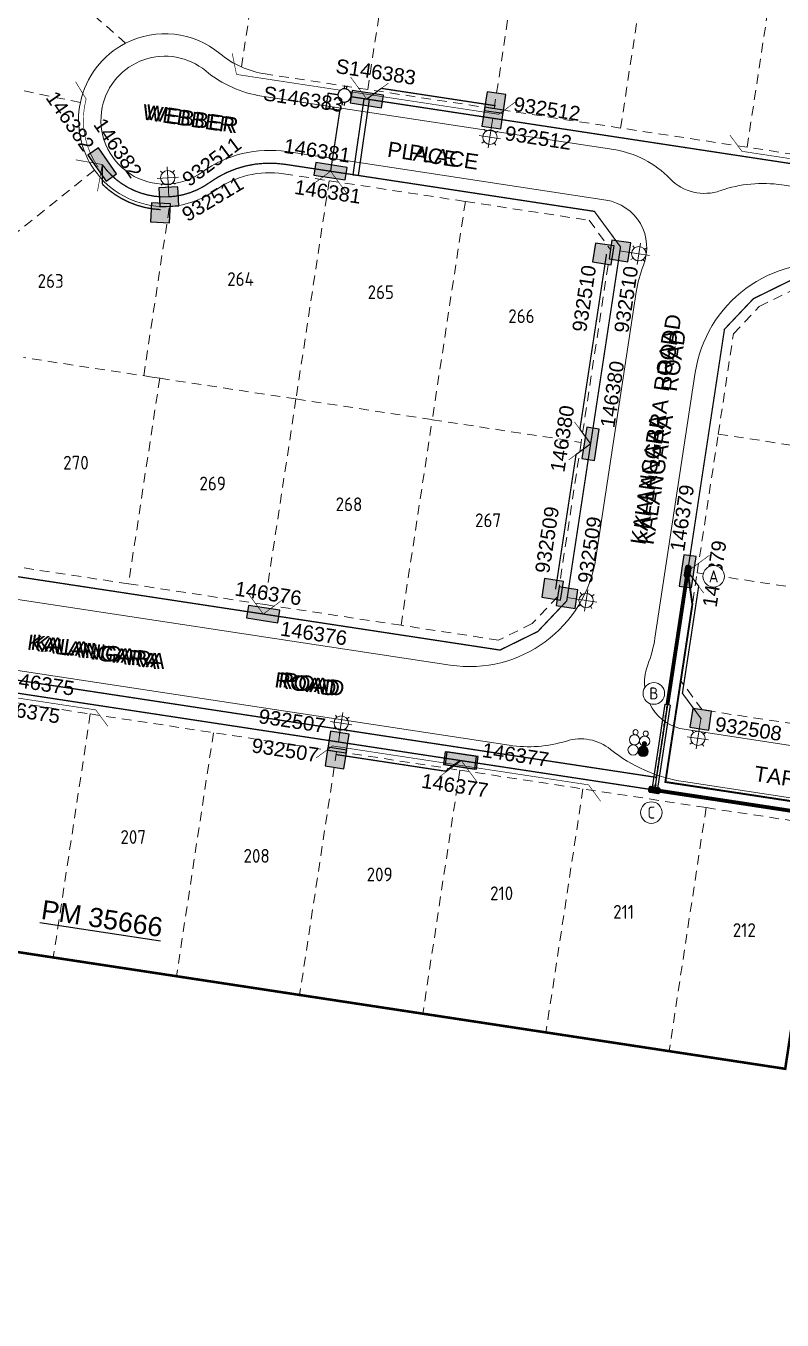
# Model space of a CAD drawing. Header units: metres. Extents: x 277548 to 280124, y 6243677 to 6246862.
# Drawn here: x 278594.1 to 278712.4, y 6244974.2 to 6245176.4 of the extents above; entities that cross this region are included whole.
import ezdxf
from ezdxf.enums import TextEntityAlignment as Align

# ---------------------------------------------------------------- set-up
doc = ezdxf.new("R2010")
doc.units = ezdxf.units.M
for name, pattern in [('Cable New OH', [6, 4, -2]), ('Dash', [5, 3, -2]), ('DIVIDE', [1.25, 0.5, -0.25, 0, -0.25, 0, -0.25]), ('DOT', [0.25, 0, -0.25]), ('IECLAUG', [3, 2, -1]), ('IECLCENT', [15.5, 9.5, -2, 2, -2]), ('PHANTOM2', [1.25, 0.625, -0.125, 0.125, -0.125, 0.125, -0.125])]:
    doc.linetypes.add(name, pattern=pattern)
doc.layers.get('0').update_dxf_attribs({"color": 6})
for name, color, linetype in [('_User Measure HV', 10, 'Continuous'), ('_User Measure HV RL', 16, 'Continuous'), ('Duct_SP_EXT', 7, 'Continuous'), ('Equip_LV_EXT', 7, 'Continuous'), ('Equip_SP_HV_NEW', 2, 'Continuous'), ('Equip_SP_SL_NEW', 2, 'Continuous'), ('Mains_HV_NEW_U72', 2, 'Continuous'), ('Notes', 7, 'Continuous'), ('Notes_HV_MISC', 7, 'Continuous'), ('Notes_LV_MISC', 7, 'Continuous'), ('Notes_SP_MISC', 7, 'Continuous'), ('Notes_SP_NEW', 2, 'Continuous'), ('SupportsUG_SP_LV_NEW', 2, 'Continuous'), ('SupportsUG_SP_LV_SL_NEW', 2, 'Continuous')]:
    doc.layers.add(name, color=color, linetype=linetype)
for name, color, linetype, lineweight, true_color in [('_User ZKERB-3-1', 7, 'Continuous', 0, 0x949494), ('_User ZROAD NAMES', 7, 'Continuous', 0, 0xa50000), ('_User ZSTG2-1-1', 7, 'Continuous', 0, 0x0000f0)]:
    doc.layers.add(name, color=color, linetype=linetype, lineweight=lineweight, true_color=true_color)
doc.layers.add('_User ZSTG1-1-5', color=7, linetype='Continuous', lineweight=0)
doc.styles.add('COLUMN_LABEL', font='arial.ttf')
doc.styles.add('iecARIAL', font='arial.ttf', dxfattribs={"height": 2})
doc.styles.add('iecISOCP', font='isocp.shx')
doc.styles.add('ieISOCP', font='isocp.shx')
doc.styles.add('POLE_LABEL', font='arial.ttf')
doc.styles.get("Standard").update_dxf_attribs({"font": 'arial.ttf'})
doc.linetypes.add('Cable New UG', pattern='A,7,-0.25,["x",Standard,S=2,R=0,X=0.2,Y=-0.8],-2.1', length=9.35)

# ---------------------------------------------------------------- blocks, each defined once
blk = doc.blocks.new('*U94')
for tag, p, flags in [('ORIENTATION', (0, 0), 9), ('Z', (0, 0), 1), ('USAGE', (0, -0.2), 9), ('NOTES', (0, -0.4), 9)]:
    blk.add_attdef(tag, p, '', height=0.2, dxfattribs=dict(flags=flags))
blk.add_wipeout([(-2.1, 2.26), (-1.99, 2.41), (-1.9, 2.58), (-1.83, 2.75), (-1.79, 2.93), (-1.76, 3.12), (-1.76, 3.31), (-1.79, 3.49), (-1.84, 3.68), (-1.91, 3.85), (-2, 4.01), (-2.11, 4.17), (-2.24, 4.3), (-2.38, 4.42), (-2.54, 4.52), (-2.71, 4.6), (-2.89, 4.66), (-3.07, 4.69), (-3.26, 4.7), (-3.45, 4.69), (-3.63, 4.66), (-3.81, 4.6), (-3.98, 4.52), (-4.14, 4.42), (-4.28, 4.3), (-4.41, 4.16), (-4.52, 4.01), (-4.61, 3.84), (-4.68, 3.67), (-4.72, 3.49), (-4.75, 3.3), (-4.75, 3.11), (-4.72, 2.93), (-4.67, 2.75), (-4.61, 2.57), (-4.51, 2.41), (-4.4, 2.26), (-4.28, 2.12), (-4.13, 2), (-3.97, 1.9), (-3.8, 1.82), (-3.62, 1.76), (-3.44, 1.73), (-3.25, 1.72), (-3.06, 1.73), (-2.88, 1.76), (-2.7, 1.82), (-2.53, 1.9), (-2.37, 2), (-2.23, 2.12)])
for p, q in [((-3.48, 4.69), (-3.47, 5.43)), ((-2.98, 4.68), (-2.97, 5.43)), ((-3.53, 1.74), (-3.54, 0.99)), ((-3.03, 1.73), (-3.04, 0.99))]:
    blk.add_line(p, q)
blk.add_lwpolyline([(-4.75, 3.23, 1), (-1.76, 3.19, 1)], format="xyb", close=True)
blk = doc.blocks.new('PILLAR_EXT')
blk.add_hatch(color=256).paths.add_polyline_path([(-2.475, 0.99), (-2.475, -0.99), (2.475, -0.99), (2.475, 0.99)])
blk.add_lwpolyline([(-2.475, -0.99), (2.475, -0.99), (2.475, 0.99), (-2.475, 0.99)], close=True)
at = {"style": 'iecARIAL', "flags": 8}
blk.add_attdef('ASSET_NUM', text='', height=2, dxfattribs=at).set_placement((1.5, 3.5), align=Align.MIDDLE_RIGHT)
for tag, p, flags in [('OWNED_BY', (0, -0.2), 9), ('STATE', (0, -0.4), 9), ('SUPPORT_TYPE', (0, -0.6), 9), ('STREETNAME', (0, -1.8), 9), ('SUBURB', (0, -2), 1), ('USAGE', (0, -0.8), 9), ('LEGEND', (0, -1), 9), ('LOCATION', (0, -1.2), 9), ('NOTES', (0, -1.4), 9), ('PARENT', (0, -1.6), 9)]:
    blk.add_attdef(tag, p, '', height=0.2, dxfattribs=dict(flags=flags))
blk = doc.blocks.new('*U64')
at = {"lineweight": 15}
for p, q in [((0, 0), (-0.47, -2.46)), ((-1.91, -2.23), (-1.59, -2.69)), ((-0.33, -1.72), (-1.16, -6.14)), ((1.47, -4.35), (-2.96, -3.51)), ((-2.45, -5.09), (-1.98, -4.77)), ((0.42, -5.63), (0.1, -5.17)), ((0.96, -2.77), (0.49, -3.09))]:
    blk.add_line(p, q, dxfattribs=at)
blk.add_circle((-0.74, -3.93), 1.5, dxfattribs=at)
for tag, p, height, flags in [('OPERATING_VOLTAGE', (0.98, -1.65), 0.2, 9), ('ORIENTATION', (0.98, -1.85), 0.2, 9), ('OWNED_BY', (0.98, -2.05), 0.2, 9), ('STATE', (0.98, -2.25), 0.2, 9), ('CONSTRUCTED_VOLTAGE', (0.98, -0.65), 0.2, 9), ('CONTROL_TYPE', (0.98, -0.85), 0.2, 9), ('LANTERN_PURPOSE', (0.98, -1.05), 0.2, 9), ('LANTERN_TYPE', (0.98, -1.25), 0.2, 9), ('NO_PHASES', (0.98, -1.45), 0.2, 9), ('USAGE', (0.98, -2.45), 0.2, 9), ('CEXIST', (0.98, -2.65), 0.2, 9), ('CNEW', (0.98, -2.85), 0.2, 9), ('LNUMBER', (2.18, -3.25), 2.5, 8), ('CNUMBER', (0.98, -3.05), 0.2, 9), ('CREMOVE', (0.98, -3.25), 0.2, 9), ('CREPLACE', (0.98, -3.45), 0.2, 9), ('LKINGHEIGHT', (0.98, -3.65), 0.2, 9), ('LBRACKET', (0.98, -3.85), 0.2, 9), ('LBRACKETVOCAB', (0.98, -4.05), 0.2, 9), ('LCATEGORY', (0.98, -4.25), 0.2, 9), ('LCHARGE1', (0.98, -4.45), 0.2, 9), ('LCHARGE1PERCENT', (0.98, -4.65), 0.2, 9), ('LCHARGE2', (0.98, -4.85), 0.2, 9), ('LCHARGE2PERCENT', (0.98, -5.05), 0.2, 9), ('LCHARGE3', (0.98, -5.25), 0.2, 9), ('LCHARGE3PERCENT', (0.98, -5.45), 0.2, 9), ('LEXIST', (0.98, -5.65), 0.2, 9), ('LLAMP', (0.98, -5.85), 0.2, 9), ('LLAMPVOCAB', (0.98, -6.05), 0.2, 9), ('LMAST', (0.98, -6.25), 0.2, 9), ('LMASTVOCAB', (0.98, -6.45), 0.2, 9), ('LNEW', (0.98, -6.65), 0.2, 9), ('LANTNUMBER', (0.98, -6.85), 0.2, 9), ('LOUTREACH', (0.98, -7.25), 0.2, 9), ('LOUTREACHVOCAB', (0.98, -7.45), 0.2, 9), ('LRATECODE', (0.98, -7.65), 0.2, 9), ('LREMOVE', (0.98, -7.85), 0.2, 9), ('LREPLACE', (0.98, -8.05), 0.2, 9), ('LTYPE', (0.98, -8.25), 0.2, 9), ('STREETNAME', (0.98, -9.25), 0.2, 9), ('SUBURB', (0.98, -9.45), 0.2, 1), ('LTYPEVOCAB', (0.98, -8.45), 0.2, 9), ('LEGEND', (0.98, -8.65), 0.2, 9), ('LOCATION', (0.98, -8.85), 0.2, 9), ('NOTES', (0.98, -9.05), 0.2, 9)]:
    blk.add_attdef(tag, p, '', height=height, dxfattribs=dict(flags=flags))
blk = doc.blocks.new('COLUMN_EXT')
blk.add_hatch(color=256).paths.add_polyline_path([(-1.49, 1.48), (-1.49, -1.49), (1.48, -1.49), (1.48, 1.48)])
blk.add_lwpolyline([(-1.49, -1.49), (1.48, -1.49), (1.48, 1.48), (-1.49, 1.48)], close=True)
at = {"style": 'COLUMN_LABEL', "oblique": 15, "flags": 8}
blk.add_attdef('ASSET_NUM', text='', height=2, dxfattribs=at).set_placement((2, 2), align=Align.MIDDLE_LEFT)
at = {"flags": 9}
for tag, style, p in [('STRUCTURE_PLANT_NUMBER', 'POLE_LABEL', (1.81, 0.03)), ('STREET_CODE', 'COLUMN_LABEL', (1.81, -0.2))]:
    blk.add_attdef(tag, text='', height=0.2, dxfattribs=dict(at, style=style)).set_placement(p, align=Align.MIDDLE_LEFT)
for tag, p in [('COLUMN_TYPE', (1.81, -0.4)), ('OWNED_BY', (1.81, -0.6)), ('STATE', (1.81, -0.8)), ('USAGE', (1.81, -1)), ('STREETNAME', (1.81, -1.6)), ('SUBURB', (1.81, -1.8)), ('LEGEND', (1.81, -1.2)), ('LOCATION', (1.81, -1.4)), ('NOTES', (1.81, -2))]:
    blk.add_attdef(tag, text='', height=0.2, dxfattribs=at).set_placement(p, align=Align.MIDDLE_LEFT)
at = {"flags": 1}
blk.add_attdef('Z', (1.81, -2.35), '', height=0.2, dxfattribs=at)
blk = doc.blocks.new('HV_STJ_NEW')
at = {"linetype": 'DIVIDE'}
h = blk.add_hatch(color=256, dxfattribs=at)
h.dxf.hatch_style = 1
h.paths.add_polyline_path([(0.91, -0.13), (0.91, 0.13, 0.414214), (0.59, 0.45), (-0.59, 0.45, 0.414214), (-0.91, 0.13), (-0.91, -0.13, 0.414214), (-0.59, -0.45), (0.59, -0.45, 0.414214)])
blk.add_lwpolyline([(-0.91, 0.13), (-0.91, -0.13, 0.414214), (-0.59, -0.45), (0.59, -0.45, 0.414214), (0.91, -0.13), (0.91, 0.13, 0.414214), (0.59, 0.45), (-0.59, 0.45, 0.414214)], format="xyb", close=True)
for tag, flags, p in [('ORIENTATION', 9, (1.5, 0)), ('OWNED_BY', 9, (1.5, -0.8)), ('OPERATED_BY', 9, (1.5, -1)), ('TYPE', 9, (1.5, -1.4)), ('OPERATING_VOLTAGE', 9, (1.5, -1.6)), ('CONSTRUCTED_VOLTAGE', 9, (1.5, -1.8)), ('USAGE', 9, (1.5, -0.2)), ('LEGEND', 9, (1.5, -0.4)), ('NOTES', 9, (1.5, -0.6)), ('MAINTAINED_BY', 9, (1.5, -1.2)), ('NUMBER_OF_PHASES', 9, (1.5, -2)), ('Z', 1, (1.5, -2.2))]:
    blk.add_attdef(tag, text='', height=0.2, dxfattribs=dict(flags=flags)).set_placement(p, align=Align.MIDDLE_LEFT)
blk = doc.blocks.new('DUCT_INDICATOR')
at = {"color": 7, "lineweight": 9, "flags": 1}
blk.add_attdef('Z', (0, 0), '', height=0.2, dxfattribs=at)
at = {"color": 8, "linetype": 'Continuous', "lineweight": 15, "ltscale": 0.1}
blk.add_wipeout([(2.25, 0), (2.25, 0.05), (2.23, 0.29), (2.22, 0.39), (2.18, 0.54), (2.14, 0.7), (2.1, 0.82), (2.04, 0.95), (1.94, 1.14), (1.86, 1.27), (1.75, 1.41), (1.6, 1.58), (1.56, 1.62), (1.5, 1.68), (1.42, 1.74), (1.34, 1.81), (1.26, 1.86), (1.17, 1.92), (1.1, 1.97), (1.03, 2), (1, 2.02), (0.97, 2.03), (0.95, 2.04), (0.91, 2.06), (0.88, 2.07), (0.86, 2.08), (0.83, 2.09), (0.79, 2.11), (0.76, 2.12), (0.72, 2.13), (0.67, 2.15), (0.62, 2.16), (0.61, 2.17), (0.55, 2.18), (0.52, 2.19), (0.5, 2.19), (0.48, 2.2), (0.43, 2.21), (0.38, 2.22), (0.33, 2.23), (0.27, 2.23), (0.23, 2.24), (0.18, 2.24), (0.08, 2.25), (0.05, 2.25), (0, 2.25), (-0.05, 2.25), (-0.08, 2.25), (-0.18, 2.24), (-0.23, 2.24), (-0.27, 2.23), (-0.33, 2.23), (-0.38, 2.22), (-0.43, 2.21), (-0.48, 2.2), (-0.5, 2.19), (-0.52, 2.19), (-0.55, 2.18), (-0.61, 2.17), (-0.62, 2.16), (-0.67, 2.15), (-0.72, 2.13), (-0.76, 2.12), (-0.79, 2.11), (-0.83, 2.09), (-0.86, 2.08), (-0.88, 2.07), (-0.91, 2.06), (-0.95, 2.04), (-0.97, 2.03), (-1, 2.02), (-1.03, 2), (-1.1, 1.97), (-1.17, 1.92), (-1.26, 1.86), (-1.34, 1.81), (-1.42, 1.74), (-1.5, 1.68), (-1.56, 1.62), (-1.6, 1.58), (-1.75, 1.41), (-1.86, 1.27), (-1.94, 1.14), (-2.04, 0.95), (-2.1, 0.82), (-2.14, 0.7), (-2.18, 0.54), (-2.22, 0.39), (-2.23, 0.29), (-2.25, 0.05), (-2.25, 0), (-2.25, -0.05), (-2.23, -0.29), (-2.22, -0.39), (-2.18, -0.54), (-2.14, -0.7), (-2.1, -0.82), (-2.04, -0.95), (-1.94, -1.14), (-1.86, -1.27), (-1.75, -1.41), (-1.6, -1.58), (-1.56, -1.62), (-1.5, -1.68), (-1.42, -1.74), (-1.34, -1.81), (-1.26, -1.86), (-1.17, -1.92), (-1.1, -1.97), (-1.03, -2), (-1, -2.02), (-0.97, -2.03), (-0.95, -2.04), (-0.91, -2.06), (-0.88, -2.07), (-0.86, -2.08), (-0.83, -2.09), (-0.79, -2.11), (-0.76, -2.12), (-0.72, -2.13), (-0.67, -2.15), (-0.62, -2.16), (-0.61, -2.17), (-0.55, -2.18), (-0.52, -2.19), (-0.5, -2.19), (-0.48, -2.2), (-0.43, -2.21), (-0.38, -2.22), (-0.33, -2.23), (-0.27, -2.23), (-0.23, -2.24), (-0.18, -2.24), (-0.08, -2.25), (-0.05, -2.25), (0, -2.25), (0.05, -2.25), (0.08, -2.25), (0.18, -2.24), (0.23, -2.24), (0.27, -2.23), (0.33, -2.23), (0.38, -2.22), (0.43, -2.21), (0.48, -2.2), (0.5, -2.19), (0.52, -2.19), (0.55, -2.18), (0.61, -2.17), (0.62, -2.16), (0.67, -2.15), (0.72, -2.13), (0.76, -2.12), (0.79, -2.11), (0.83, -2.09), (0.86, -2.08), (0.88, -2.07), (0.91, -2.06), (0.95, -2.04), (0.97, -2.03), (1, -2.02), (1.03, -2), (1.1, -1.97), (1.17, -1.92), (1.26, -1.86), (1.34, -1.81), (1.42, -1.74), (1.5, -1.68), (1.56, -1.62), (1.6, -1.58), (1.75, -1.41), (1.86, -1.27), (1.94, -1.14), (2.04, -0.95), (2.1, -0.82), (2.14, -0.7), (2.18, -0.54), (2.22, -0.39), (2.23, -0.29), (2.25, -0.05)], dxfattribs=at)
at = {"color": 7, "lineweight": 9}
blk.add_circle((0, 0), 2.25, dxfattribs=at)
blk.add_attdef('CODE', text='', height=1.8, dxfattribs=at).set_placement((0, 0), align=Align.MIDDLE_CENTER)

msp = doc.modelspace()

# ---------------------------------------------------------------- hatches: boundary and pattern name
at = {"layer": 'Notes_SP_MISC', "lineweight": 9}
h = msp.add_hatch(color=3, dxfattribs=at)
h.dxf.hatch_style = 1
h.paths.add_polyline_path([(278689.8524, 6245063.15726, 1), (278691.43684, 6245062.93462, 1)])
h = msp.add_hatch(color=3, dxfattribs=at)
h.dxf.hatch_style = 1
edge = h.paths.add_edge_path()
edge.add_arc((278690.83031, 6245064.2459), 0.4, 114.0947419, 474.0947419)

# ---------------------------------------------------------------- linework, layer by layer
at = {"layer": '_User ZKERB-3-1', "linetype": 'Continuous'}
for p, q in [((278631.01057, 6245165.46378), (278686.03636, 6245157.09825)), ((278684.83394, 6245149.18913), (278634.92309, 6245156.77704)), ((278712.34351, 6245151.58155), (278811.67113, 6245136.48084)), ((278683.25197, 6245093.29191), (278689.56466, 6245134.8148)), ((278698.78638, 6245122.28643), (278692.47368, 6245080.76355)), ((278567.39225, 6245090.67618), (278660.47312, 6245076.52516)), ((278669.69484, 6245063.99679), (278565.73892, 6245079.80114)), ((278696.39072, 6245066.61743), (278728.61723, 6245061.68836)), ((278727.40369, 6245053.70612), (278696.96752, 6245058.33331))]:
    msp.add_line(p, q, dxfattribs=at)
for centre, radius, start, end in [((278615.85038, 6245161.69963), 10, 50.352833, 168.251772), ((278633.71601, 6245183.2593), 18, 230.352834, 261.355557), ((278615.85038, 6245161.69963), 10, 168.251771, 305.770863), ((278632.21765, 6245138.98152), 18, 81.355557, 125.770865), ((278683.70668, 6245141.77433), 15.5, 44.033441, 81.355557), ((278700.24216, 6245157.76112), 7.5, 224.03344, 289.31359), ((278709.33747, 6245131.80875), 20, 81.355555, 109.313589), ((278683.70668, 6245141.77433), 7.5, 338.753291, 81.355556), ((278709.33747, 6245131.80875), 20, 158.753291, 171.355556), ((278718.55918, 6245119.28039), 20, 81.355557, 171.355557), ((278663.47917, 6245096.29796), 20, 261.355557, 351.355557), ((278672.70088, 6245083.76959), 20, 338.87045, 351.355556), ((278698.352, 6245073.85645), 7.5, 158.87045, 254.84069), ((278672.70088, 6245083.76959), 20, 261.355555, 287.229821), ((278680.84653, 6245057.50367), 7.5, 51.222796, 107.229823), ((278700.57478, 6245082.06067), 24, 231.222796, 261.355557)]:
    msp.add_arc(centre, radius, start, end, dxfattribs=at)
at = {"layer": '_User ZSTG2-1-1', "color": 252, "linetype": 'Dash', "ltscale": 0.5, "true_color": 0x878787}
for p, q in [((278627.81756, 6245170.01323), (278633.45121, 6245207.06958)), ((278647.57185, 6245166.4862), (278653.43364, 6245205.04316)), ((278667.34465, 6245163.48015), (278673.20644, 6245202.03712)), ((278687.11745, 6245160.47411), (278692.97924, 6245199.03107)), ((278706.89025, 6245157.46806), (278712.75204, 6245196.02502)), ((278609.71624, 6245173.72553), (278600.80718, 6245181.56634)), ((278602.63318, 6245164.44839), (278570.26369, 6245171.18021)), ((278647.57185, 6245166.4862), (278631.53663, 6245168.92402)), ((278667.34465, 6245163.48015), (278647.57185, 6245166.4862)), ((278687.11745, 6245160.47411), (278667.34465, 6245163.48015)), ((278706.89025, 6245157.46806), (278687.11745, 6245160.47411)), ((278726.66306, 6245154.46202), (278706.89025, 6245157.46806)), ((278604.82586, 6245153.90797), (278572.43581, 6245127.8403)), ((278634.39703, 6245153.3168), (278641.53682, 6245152.23134)), ((278641.53682, 6245152.23134), (278636.35139, 6245118.12326)), ((278641.53682, 6245152.23134), (278662.84201, 6245148.99233)), ((278662.84201, 6245148.99233), (278657.65658, 6245114.88424)), ((278662.84201, 6245148.99233), (278682.16993, 6245146.05392)), ((278612.53901, 6245121.74344), (278616.56399, 6245148.2185)), ((278682.16993, 6245146.05392), (278685.52328, 6245141.49815)), ((278685.52328, 6245141.49815), (278680.93906, 6245111.34463)), ((278708.77807, 6245132.56872), (278714.01794, 6245135.14314)), ((278704.76274, 6245128.3307), (278708.77807, 6245132.56872)), ((278702.37686, 6245112.63716), (278704.76274, 6245128.3307)), ((278613.85983, 6245121.54264), (278593.741, 6245124.60129)), ((278615.0462, 6245121.36227), (278610.16137, 6245089.23147)), ((278615.0462, 6245121.36227), (278613.85983, 6245121.54264)), ((278636.35139, 6245118.12326), (278615.0462, 6245121.36227)), ((278636.35139, 6245118.12326), (278631.46657, 6245085.99246)), ((278636.35139, 6245118.12326), (278657.65658, 6245114.88424)), ((278652.77176, 6245082.75344), (278657.65658, 6245114.88424)), ((278657.65658, 6245114.88424), (278680.93906, 6245111.34463)), ((278699.08178, 6245090.9632), (278702.37686, 6245112.63716)), ((278702.37686, 6245112.63716), (278732.33265, 6245108.083)), ((278680.93906, 6245111.34463), (278677.27561, 6245087.24765)), ((278610.16137, 6245089.23147), (278588.85618, 6245092.47048)), ((278696.51507, 6245074.0802), (278699.08178, 6245090.9632)), ((278699.08178, 6245090.9632), (278732.30009, 6245085.91305)), ((278631.46657, 6245085.99246), (278610.16137, 6245089.23147)), ((278677.27561, 6245087.24765), (278673.26027, 6245083.00962)), ((278652.77176, 6245082.75344), (278631.46657, 6245085.99246)), ((278668.02041, 6245080.4352), (278652.77176, 6245082.75344)), ((278673.26027, 6245083.00962), (278668.02041, 6245080.4352)), ((278699.86842, 6245069.52443), (278696.51507, 6245074.0802)), ((278584.93186, 6245071.8258), (278604.19057, 6245068.89791)), ((278604.19057, 6245068.89791), (278598.40393, 6245030.83526)), ((278604.19057, 6245068.89791), (278623.44928, 6245065.97002)), ((278729.13217, 6245065.07548), (278699.86842, 6245069.52443)), ((278623.44928, 6245065.97002), (278617.66264, 6245027.90738)), ((278642.70799, 6245063.04213), (278623.44928, 6245065.97002)), ((278642.70799, 6245063.04213), (278636.92135, 6245024.97949)), ((278642.70799, 6245063.04213), (278661.9667, 6245060.11424)), ((278661.9667, 6245060.11424), (278656.18006, 6245022.0516)), ((278661.9667, 6245060.11424), (278681.22541, 6245057.18635)), ((278681.22541, 6245057.18635), (278675.43877, 6245019.12371)), ((278700.48412, 6245054.25846), (278681.22541, 6245057.18635)), ((278700.48412, 6245054.25846), (278694.69748, 6245016.19582)), ((278700.48412, 6245054.25846), (278718.63693, 6245051.4987)), ((278579.14522, 6245033.76315), (278598.40393, 6245030.83526)), ((278598.40393, 6245030.83526), (278617.66264, 6245027.90738)), ((278617.66264, 6245027.90738), (278636.92135, 6245024.97949)), ((278636.92135, 6245024.97949), (278656.18006, 6245022.0516)), ((278656.18006, 6245022.0516), (278675.43877, 6245019.12371)), ((278675.43877, 6245019.12371), (278694.69748, 6245016.19582)), ((278694.69748, 6245016.19582), (278712.8503, 6245013.43606))]:
    msp.add_line(p, q, dxfattribs=at)
at = {"layer": '_User ZSTG2-1-1', "color": 7, "linetype": 'Continuous'}
for centre, radius, start, end in [((278615.85038, 6245161.69963), 13.5, 50.352834, 117.025105), ((278615.85038, 6245161.69963), 13.5, 117.025104, 168.251771), ((278633.71601, 6245183.2593), 14.5, 230.352834, 245.996691), ((278633.71601, 6245183.2593), 14.5, 245.996692, 261.355557), ((278615.85038, 6245161.69963), 13.5, 168.251772, 215.251048), ((278615.85038, 6245161.69963), 13.5, 215.251048, 267.284104), ((278632.21765, 6245138.98152), 14.5, 81.355555, 125.770863), ((278615.85038, 6245161.69963), 13.5, 267.284105, 305.770865)]:
    msp.add_arc(centre, radius, start, end, dxfattribs=at)
at = {"layer": 'Duct_SP_EXT'}
for p, q in [((278646.99949, 6245165.05322), (278647.41512, 6245164.99279)), ((278647.83075, 6245164.93236), (278647.41512, 6245164.99279)), ((278645.27312, 6245153.17938), (278645.68875, 6245153.11895)), ((278646.10438, 6245153.05852), (278645.68875, 6245153.11895)), ((278691.9914, 6245057.06669), (278692.40665, 6245057.00371)), ((278692.8219, 6245056.94073), (278692.40665, 6245057.00371))]:
    msp.add_line(p, q, dxfattribs=at)
at = {"layer": 'Notes_HV_MISC', "linetype": 'IECLCENT', "ltscale": 0.5, "const_width": 0.2}
msp.add_lwpolyline([(278697.59882, 6245091.18866), (278703.35045, 6245129.02103), (278707.87463, 6245133.79612), (278713.77852, 6245136.69678), (278786.93828, 6245125.57435), (278791.50968, 6245156.12756), (278774.12496, 6245158.72868), (278776.65097, 6245175.54446)], dxfattribs=at)
at = {"layer": 'Notes_HV_MISC', "color": 1, "linetype": 'DOT', "lineweight": 50, "ltscale": 5}
msp.add_lwpolyline([(278697.59742, 6245091.17943), (278692.40182, 6245057.00445)], dxfattribs=at)
at = {"layer": 'Notes_LV_MISC', "linetype": 'IECLCENT', "ltscale": 0.75, "const_width": 0.2, "flags": 128}
msp.add_lwpolyline([(278641.76227, 6245153.7143), (278643.21147, 6245163.24669), (278641.03054, 6245163.57825), (278641.38496, 6245165.90955), (278643.5659, 6245165.57798), (278765.9832, 6245146.96696)], dxfattribs=at)
at = {"layer": 'Notes_LV_MISC', "linetype": 'IECLCENT', "ltscale": 0.5, "const_width": 0.2, "flags": 128}
for points in [[(278647.415, 6245164.99294), (278649.69288, 6245166.66961), (278667.57012, 6245163.95162)], [(278681.05475, 6245112.9767), (278680.74534, 6245113.39706), (278684.91023, 6245140.79233)], [(278682.42202, 6245111.11917), (278681.05475, 6245112.9767)], [(278682.42202, 6245111.11917), (278680.14413, 6245109.4425), (278679.99526, 6245108.46328)], [(278679.99526, 6245108.46328), (278676.94101, 6245088.3734)], [(278697.59961, 6245091.19381), (278699.3182, 6245088.85897), (278699.12127, 6245087.56364)], [(278699.12127, 6245087.56364), (278696.77423, 6245072.12554), (278699.73447, 6245068.10383)], [(278658.57077, 6245060.12478), (278642.69106, 6245062.53896)], [(278661.99209, 6245061.62762), (278659.7142, 6245059.95094), (278658.57077, 6245060.12478)]]:
    msp.add_lwpolyline(points, dxfattribs=at)
msp.add_lwpolyline([(278606.05081, 6245154.77371), (278606.05081, 6245151.70121, 0.184024456), (278615.18701, 6245147.71536)], format="xyb", dxfattribs=at)
at = {"layer": 'Notes_SP_MISC', "linetype": 'IECLAUG', "lineweight": -3, "ltscale": 0.25, "const_width": 0.1}
for points in [[(278626.37864, 6245172.15021), (278627.04728, 6245168.84792), (278648.27061, 6245165.62135)], [(278650.83172, 6245167.50812), (278647.41501, 6245164.99294), (278644.89984, 6245168.40965)], [(278670.60452, 6245164.50207), (278668.04179, 6245162.61555), (278646.63147, 6245165.87054)], [(278704.1848, 6245159.3966), (278706.07106, 6245156.83398), (278727.29439, 6245153.60742)], [(278601.87759, 6245155.50724), (278606.05523, 6245154.76743), (278605.31542, 6245150.58979)], [(278638.34544, 6245151.19929), (278641.76227, 6245153.7143), (278644.27728, 6245150.29748)], [(278679.907, 6245114.536), (278682.42202, 6245111.11917), (278679.00519, 6245108.60416)], [(278700.11384, 6245087.77183), (278697.59882, 6245091.18866), (278701.01565, 6245093.70367)], [(278634.64854, 6245087.02743), (278631.23171, 6245084.51242), (278628.7167, 6245087.92925)], [(278562.44403, 6245073.72724), (278565.00219, 6245075.61431), (278605.04478, 6245069.52666), (278606.93104, 6245066.96404)], [(278639.49861, 6245062.01268), (278642.05677, 6245063.89975), (278682.09936, 6245057.8121), (278683.98562, 6245055.24948)], [(278658.79507, 6245059.07918), (278662.2119, 6245061.5942), (278664.72691, 6245058.17737)]]:
    msp.add_lwpolyline(points, dxfattribs=at)
msp.add_lwpolyline([(278605.43834, 6245154.34084, -0.222954486), (278603.53622, 6245165.00475), (278601.87754, 6245167.71626)], format="xyb", dxfattribs=at)
at = {"layer": 'Notes_SP_MISC', "linetype": 'IECLCENT', "ltscale": 0.5, "const_width": 0.2, "flags": 128}
for points in [[(278647.34639, 6245165.00324), (278788.99103, 6245143.4691)], [(278786.93828, 6245125.57435), (278713.77852, 6245136.69678), (278707.87463, 6245133.79612), (278703.35045, 6245129.02103), (278697.59882, 6245091.18866)], [(278692.40182, 6245057.00445), (278550.94917, 6245078.5094), (278547.18274, 6245079.082), (278541.62621, 6245074.99202), (278541.46768, 6245073.94926)]]:
    msp.add_lwpolyline(points, dxfattribs=at)
at = {"layer": 'Notes_SP_MISC', "linetype": 'Continuous', "ltscale": 0.5, "const_width": 0.6, "flags": 128}
for points in [[(278697.59882, 6245091.18866), (278694.4309, 6245070.35109)], [(278692.40182, 6245057.00445), (278737.0039, 6245050.22362)]]:
    msp.add_lwpolyline(points, dxfattribs=at)
at = {"layer": 'Notes_SP_MISC', "color": 3, "lineweight": 9}
for centre, radius in [((278689.44966, 6245066.04022), 0.4), ((278691.03409, 6245065.81757), 0.4), ((278689.06019, 6245063.26858), 0.8), ((278689.28267, 6245064.8519), 0.8), ((278690.64462, 6245063.04594), 0.8), ((278690.86711, 6245064.62925), 0.8)]:
    msp.add_circle(centre, radius, dxfattribs=at)

# ---------------------------------------------------------------- block references
at = {"layer": 'Equip_SP_HV_NEW', "linetype": 'DIVIDE'}
for p, rotation in [((278697.59742, 6245091.17943), 81.3555567528933), ((278692.40182, 6245057.00445), 351.3555555613196)]:
    msp.add_blockref('HV_STJ_NEW', p, dxfattribs=dict(at, rotation=rotation))
at = {"layer": 'Equip_SP_SL_NEW'}
for p, xscale, yscale, zscale, rotation in [((278667.12145, 6245162.01202), 0.7500000000000001, 0.7500000000000001, 0.7500000000000001, 2.093707618972439), ((278616.47837, 6245149.70103), 0.7500000000000002, 0.7500000000000002, 0.7500000000000002, 194.0433975046695), ((278686.99141, 6245141.27495), 0.7499999999999999, 0.7499999999999999, 0.7499999999999999, 92.09370566077553), ((278678.75466, 6245087.07423), 0.75, 0.75, 0.75, 92.09370533195013), ((278642.97208, 6245064.50404), 0.7499999999999999, 0.7499999999999999, 0.7499999999999999, 182.0895496358774), ((278699.64522, 6245068.0563), 0.75, 0.75, 0.75, 2.093707620594167)]:
    msp.add_blockref('*U64', p, dxfattribs=dict(at, xscale=xscale, yscale=yscale, zscale=zscale, rotation=rotation))
at = {"layer": 'Notes_LV_MISC'}
ref = msp.add_blockref('PILLAR_EXT', (278606.05523, 6245154.76743), dxfattribs=dict(at, rotation=124.9577173495627))
ref.add_attrib('ASSET_NUM', '146382', dxfattribs={"layer": '0', "height": 2.25, "rotation": 124.9577173, "text_generation_flag": 6}).set_placement((278604.04159, 6245157.26451), align=Align.MIDDLE_RIGHT)
ref = msp.add_blockref('COLUMN_EXT', (278667.4927, 6245164.45396), dxfattribs=dict(at, rotation=261.355558))
ref.add_attrib('ASSET_NUM', '932512', dxfattribs={"layer": '0', "height": 2.25, "rotation": 171.355558, "text_generation_flag": 6}).set_placement((278680.79047, 6245162.67647), align=Align.MIDDLE_RIGHT)
ref = msp.add_blockref('PILLAR_EXT', (278641.76227, 6245153.7143), dxfattribs=dict(at, rotation=171.3555567921678))
ref.add_attrib('ASSET_NUM', '146381', dxfattribs={"layer": '0', "height": 2.25, "rotation": 171.3555568, "text_generation_flag": 6}).set_placement((278646.51853, 6245149.73108), align=Align.MIDDLE_RIGHT)
ref = msp.add_blockref('COLUMN_EXT', (278615.15811, 6245147.21618), dxfattribs=dict(at, rotation=87.23226009564898))
ref.add_attrib('ASSET_NUM', '932511', dxfattribs={"layer": '0', "height": 2.25, "rotation": 30.908115}).set_placement((278618.80883, 6245146.70516), align=Align.MIDDLE_LEFT)
ref = msp.add_blockref('COLUMN_EXT', (278684.41965, 6245140.79233), dxfattribs=dict(at, rotation=351.355556))
ref.add_attrib('ASSET_NUM', '932510', dxfattribs={"layer": '0', "height": 2.25, "rotation": 261.355556, "text_generation_flag": 6}).set_placement((278682.18903, 6245139.01367), align=Align.MIDDLE_RIGHT)
ref = msp.add_blockref('PILLAR_EXT', (278682.42202, 6245111.11917), dxfattribs=dict(at, rotation=81.35555470693251))
ref.add_attrib('ASSET_NUM', '146380', dxfattribs={"layer": '0', "height": 2.25, "rotation": 81.3555547}).set_placement((278677.20121, 6245106.73182), align=Align.MIDDLE_LEFT)
ref = msp.add_blockref('COLUMN_EXT', (278676.48101, 6245088.3734), dxfattribs=dict(at, rotation=351.3555556966913))
ref.add_attrib('ASSET_NUM', '932509', dxfattribs={"layer": '0', "height": 2.25, "rotation": 261.3555557, "text_generation_flag": 6}).set_placement((278676.39397, 6245101.29664), align=Align.MIDDLE_RIGHT)
ref = msp.add_blockref('PILLAR_EXT', (278697.59882, 6245091.18866), dxfattribs=dict(at, rotation=261.3555565058498))
ref.add_attrib('ASSET_NUM', '146379', dxfattribs={"layer": '0', "height": 2.25, "rotation": 261.3555565, "text_generation_flag": 6}).set_placement((278702.5754, 6245095.98181), align=Align.MIDDLE_RIGHT)
ref = msp.add_blockref('PILLAR_EXT', (278631.23171, 6245084.51242), dxfattribs=dict(at, rotation=351.3555556791203))
ref.add_attrib('ASSET_NUM', '146376', dxfattribs={"layer": '0', "height": 2.25, "rotation": 351.3555557}).set_placement((278626.83477, 6245088.53477), align=Align.MIDDLE_LEFT)
ref = msp.add_blockref('PILLAR_EXT', (278584.93751, 6245073.34217), dxfattribs=dict(at, rotation=171.3555565290012))
ref.add_attrib('ASSET_NUM', 'S146375', dxfattribs={"layer": '0', "height": 2.25, "rotation": 171.3555565, "text_generation_flag": 6}).set_placement((278599.43623, 6245068.50367), align=Align.MIDDLE_RIGHT)
ref = msp.add_blockref('COLUMN_EXT', (278699.64522, 6245068.0563), dxfattribs=dict(at, rotation=261.355558))
ref.add_attrib('ASSET_NUM', '932508', dxfattribs={"layer": '0', "height": 2.25, "rotation": 171.355558, "text_generation_flag": 6}).set_placement((278712.286, 6245065.77841), align=Align.MIDDLE_RIGHT)
ref = msp.add_blockref('COLUMN_EXT', (278642.59407, 6245062.01761), dxfattribs=dict(at, rotation=81.355556))
ref.add_attrib('ASSET_NUM', '932507', dxfattribs={"layer": '0', "height": 2.25, "rotation": 351.355556}).set_placement((278629.47877, 6245064.0292), align=Align.MIDDLE_LEFT)
ref = msp.add_blockref('PILLAR_EXT', (278661.99209, 6245061.62762), dxfattribs=dict(at, rotation=171.3555565290012))
ref.add_attrib('ASSET_NUM', '146377', dxfattribs={"layer": '0', "height": 2.25, "rotation": 171.3555565, "text_generation_flag": 6}).set_placement((278666.39032, 6245056.9151), align=Align.MIDDLE_RIGHT)
at = {"layer": 'SupportsUG_SP_LV_NEW'}
ref = msp.add_blockref('PILLAR_EXT', (278606.05523, 6245154.76743), dxfattribs=dict(at, rotation=124.9577173495627))
ref.add_attrib('ASSET_NUM', '146382', dxfattribs={"layer": '0', "height": 2.25, "rotation": 124.9577173, "text_generation_flag": 6}).set_placement((278611.49623, 6245153.0634), align=Align.MIDDLE_RIGHT)
ref = msp.add_blockref('PILLAR_EXT', (278641.76227, 6245153.7143), dxfattribs=dict(at, rotation=171.3555567921678))
ref.add_attrib('ASSET_NUM', '146381', dxfattribs={"layer": '0', "height": 2.25, "rotation": 171.3555568, "text_generation_flag": 6}).set_placement((278644.84654, 6245156.15129), align=Align.MIDDLE_RIGHT)
ref = msp.add_blockref('PILLAR_EXT', (278682.42202, 6245111.11917), dxfattribs=dict(at, rotation=81.35555470693251))
ref.add_attrib('ASSET_NUM', '146380', dxfattribs={"layer": '0', "height": 2.25, "rotation": 81.3555547}).set_placement((278685.01496, 6245113.6735), align=Align.MIDDLE_LEFT)
ref = msp.add_blockref('PILLAR_EXT', (278697.59882, 6245091.18866), dxfattribs=dict(at, rotation=261.3555565058498))
ref.add_attrib('ASSET_NUM', '146379', dxfattribs={"layer": '0', "height": 2.25, "rotation": 261.3555565, "text_generation_flag": 6}).set_placement((278697.51236, 6245104.70457), align=Align.MIDDLE_RIGHT)
ref = msp.add_blockref('PILLAR_EXT', (278631.23171, 6245084.51242), dxfattribs=dict(at, rotation=351.3555556791203))
ref.add_attrib('ASSET_NUM', '146376', dxfattribs={"layer": '0', "height": 2.25, "rotation": 351.3555557}).set_placement((278633.94993, 6245082.28119), align=Align.MIDDLE_LEFT)
ref = msp.add_blockref('PILLAR_EXT', (278585.15732, 6245073.30876), dxfattribs=dict(at, rotation=171.3555565290012))
ref.add_attrib('ASSET_NUM', 'S146375', dxfattribs={"layer": '0', "height": 2.25, "rotation": 171.3555565, "text_generation_flag": 6}).set_placement((278601.68535, 6245072.84582), align=Align.MIDDLE_RIGHT)
ref = msp.add_blockref('PILLAR_EXT', (278662.2573, 6245061.62762), dxfattribs=dict(at, rotation=171.3555565290012))
ref.add_attrib('ASSET_NUM', '146377', dxfattribs={"layer": '0', "height": 2.25, "rotation": 171.3555565, "text_generation_flag": 6}).set_placement((278675.86857, 6245061.72492), align=Align.MIDDLE_RIGHT)
at = {"layer": 'SupportsUG_SP_LV_SL_NEW'}
ref = msp.add_blockref('COLUMN_EXT', (278667.12145, 6245162.01202), dxfattribs=dict(at, rotation=261.355558))
ref.add_attrib('ASSET_NUM', '932512', dxfattribs={"layer": '0', "height": 2.25, "rotation": 171.355558, "text_generation_flag": 6}).set_placement((278679.43117, 6245158.1407), align=Align.MIDDLE_RIGHT)
ref = msp.add_blockref('COLUMN_EXT', (278616.476, 6245149.71587), dxfattribs=dict(at, rotation=92.99915027171534))
ref.add_attrib('ASSET_NUM', '932511', dxfattribs={"layer": '0', "height": 2.25, "rotation": 36.6750051}).set_placement((278618.95379, 6245152.10332), align=Align.MIDDLE_LEFT)
ref = msp.add_blockref('COLUMN_EXT', (278687.00624, 6245141.2727), dxfattribs=dict(at, rotation=351.355556))
ref.add_attrib('ASSET_NUM', '932510', dxfattribs={"layer": '0', "height": 2.25, "rotation": 261.355556, "text_generation_flag": 6}).set_placement((278688.761, 6245138.8667), align=Align.MIDDLE_RIGHT)
ref = msp.add_blockref('COLUMN_EXT', (278678.75466, 6245087.07423), dxfattribs=dict(at, rotation=351.3555556966913))
ref.add_attrib('ASSET_NUM', '932509', dxfattribs={"layer": '0', "height": 2.25, "rotation": 261.3555557, "text_generation_flag": 6}).set_placement((278683.05891, 6245099.72061), align=Align.MIDDLE_RIGHT)
ref = msp.add_blockref('COLUMN_EXT', (278642.97208, 6245064.50404), dxfattribs=dict(at, rotation=81.355556))
ref.add_attrib('ASSET_NUM', '932507', dxfattribs={"layer": '0', "height": 2.25, "rotation": 351.355556}).set_placement((278630.55415, 6245068.59921), align=Align.MIDDLE_LEFT)
ref = msp.add_blockref('COLUMN_EXT', (278699.64522, 6245068.0563), dxfattribs=dict(at, rotation=261.355558))
ref.add_attrib('ASSET_NUM', '932508', dxfattribs={"layer": '0', "height": 2.25, "rotation": 171.355558, "text_generation_flag": 6}).set_placement((278712.286, 6245065.77841), align=Align.MIDDLE_RIGHT)

# ---------------------------------------------------------------- texts
at = {"layer": '_User ZROAD NAMES', "color": 7, "char_height": 2.4, "attachment_point": 7, "line_spacing_factor": 0.6}
for s, insert, rotation in [('{\\fArial|b0|i0|c0|p39;KALANGARA    ROAD}', (278691.57212, 6245097.64534), 81.3555561), ('{\\fArial|b0|i0|c0|p39;KALANGARA                    ROAD}', (278594.75502, 6245078.94228), 351.3555561), ('{\\fArial|b0|i0|c0|p39;TARUMBA                                                CIRCUIT}', (278707.84564, 6245058.411), 351.3555561)]:
    msp.add_mtext(s, dxfattribs=dict(at, insert=insert, rotation=rotation))
at = {"layer": '_User ZSTG1-1-5', "color": 252, "linetype": 'Cable New OH', "true_color": 0x878787, "char_height": 2.15, "attachment_point": 7, "style": 'iecISOCP', "bg_fill": 3, "box_fill_scale": 1.05, "bg_fill_color": 256, "bg_fill_transparency": 0}
for s, insert, width in [('264', (278625.59807, 6245135.78962), 3.8757981), ('265', (278647.54807, 6245133.73962), 3.894352), ('266', (278669.54807, 6245129.98962), 3.8812551), ('270', (278599.94807, 6245107.08962), 3.8768895), ('269', (278621.24807, 6245103.83962), 3.8856207), ('268', (278642.54807, 6245100.58962), 3.8856207), ('267', (278664.34807, 6245098.08962), 3.8823465), ('207', (278608.89807, 6245048.58962), 3.8823465), ('208', (278628.14807, 6245045.63962), 3.8856207), ('209', (278647.39807, 6245042.73962), 3.8856207), ('210', (278666.69807, 6245039.78962), 3.8768895), ('211', (278685.94807, 6245036.88962), 3.5734789), ('212', (278704.64807, 6245034.03962), 3.8659754)]:
    msp.add_mtext(s, dxfattribs=dict(at, insert=insert, width=width))
at = {"layer": 'Notes_HV_MISC', "color": 7, "linetype": 'DIVIDE'}
msp.add_text('%%UPM 35666', height=3, rotation=351.3555561, dxfattribs=at).set_placement((278596.36017, 6245036.88479))
at = {"layer": 'Notes_HV_MISC', "color": 7, "char_height": 2.4, "attachment_point": 7, "line_spacing_factor": 0.6}
for s, insert, rotation in [('{\\fArial|b0|i0|c0|p39;KALANGARA    ROAD}', (278692.27336, 6245095.2218), 81.3555561), ('{\\fArial|b0|i0|c0|p39;KALANGARA                    ROAD}', (278595.45626, 6245078.94228), 351.3555561)]:
    msp.add_mtext(s, dxfattribs=dict(at, insert=insert, rotation=rotation))
at = {"layer": 'Notes_LV_MISC', "color": 7, "char_height": 2.4, "attachment_point": 7, "line_spacing_factor": 0.6}
for s, insert, rotation in [('{\\fArial|b0|i0|c0|p39;KALANGARA    ROAD}', (278691.02481, 6245095.2218), 81.3555561), ('{\\fArial|b0|i0|c0|p39;KALANGARA                    ROAD}', (278594.20771, 6245078.94228), 351.3555561), ('{\\fArial|b0|i0|c0|p39;TARUMBA                                                CIRCUIT}', (278707.84564, 6245058.411), 351.3555561)]:
    msp.add_mtext(s, dxfattribs=dict(at, insert=insert, rotation=rotation))

# ---------------------------------------------------------------- next in the draw order: linework, layer by layer
at = {"layer": 'Mains_HV_NEW_U72', "color": 10, "linetype": 'Cable New UG', "lineweight": 35, "ltscale": 0.75, "flags": 128}
for points in [[(278697.59961, 6245091.19383, 0.3, 0.3, 0), (278698.33259, 6245086.03526, 0.3, 0.3, 0), (278694.11023, 6245058.26195, 0.3, 0.3, 0), (278801.34031, 6245041.95984, 0.3, 0.3, 0), (278815.70147, 6245031.49166, 0.3, 0.3, 0), (278810.81394, 6244999.34303, 0.3, 0.3, 0), (278838.89041, 6244995.07459, 0.3, 0.3, 0), (278841.41706, 6245011.69412, 0, 0, 0), (278856.62521, 6245009.38203, 0, 0, 0), (278856.62487, 6245009.38208, 0, 0, 0)], [(278692.40182, 6245057.00445, 0.3, 0.3, 0), (278800.75274, 6245040.53193, 0.3, 0.3, 0), (278814.08156, 6245030.81626, 0.3, 0.3, 0), (278809.10553, 6244998.08553, 0.3, 0.3, 0), (278838.66495, 6244993.59163, 0.3, 0.3, 0), (278836.08122, 6244976.59666, 0, 0, 0), (278851.13332, 6244974.3083, 0, 0, 0), (278851.13298, 6244974.30835, 0, 0, 0)]]:
    msp.add_lwpolyline(points, format="xyseb", dxfattribs=at)
at = {"layer": 'Notes_HV_MISC', "linetype": 'IECLCENT', "ltscale": 0.5, "const_width": 0.2}
msp.add_lwpolyline([(278570.71426, 6245053.17046), (278555.33059, 6245055.51902), (278553.03298, 6245040.73688), (278536.79376, 6245043.20572), (278541.62621, 6245074.99202), (278547.18274, 6245079.082), (278550.94917, 6245078.5094), (278692.40182, 6245057.00445)], dxfattribs=at)
at = {"layer": 'Notes_LV_MISC', "linetype": 'IECLCENT', "ltscale": 0.75, "const_width": 0.2, "flags": 128}
for points in [[(278606.05081, 6245154.77371, 0.231020118), (278615.28178, 6245149.71311, 0.169526756), (278622.86493, 6245151.9633, -0.196261566), (278634.62248, 6245154.79976), (278641.76227, 6245153.7143), (278663.06747, 6245150.47529), (278683.00964, 6245147.44349), (278687.09962, 6245141.88696), (278682.42202, 6245111.11917), (278678.6879, 6245086.55732), (278674.16371, 6245081.78223), (278668.25983, 6245078.88157), (278652.54631, 6245081.27048), (278631.24111, 6245084.50949), (278631.22856, 6245084.5114)], [(278631.24111, 6245084.50949), (278609.93592, 6245087.74851), (278592.61948, 6245090.38112), (278590.9428, 6245092.659), (278588.93133, 6245092.9648), (278567.62614, 6245096.20382, -0.076438711), (278553.99191, 6245100.47304), (278553.03207, 6245103.22476, -0.056162722), (278544.79719, 6245109.03362), (278542.42712, 6245105.70918), (278545.96946, 6245102.96911)]]:
    msp.add_lwpolyline(points, format="xyb", dxfattribs=at)
msp.add_lwpolyline([(278736.78409, 6245050.25704), (278549.27996, 6245078.76316), (278543.01578, 6245074.15231), (278539.83578, 6245053.29854), (278559.35295, 6245050.45784), (278558.01043, 6245041.23399), (278553.74214, 6245041.85524)], dxfattribs=at)

# ---------------------------------------------------------------- next in the draw order: block references
at = {"layer": 'Equip_LV_EXT', "xscale": 0.7, "yscale": 0.7, "zscale": 0.7, "rotation": 352.2249757050722}
msp.add_blockref('*U94', (278645.89604, 6245163.03369), dxfattribs=at)

# ---------------------------------------------------------------- next in the draw order: texts
at = {"layer": '_User ZSTG1-1-5', "color": 252, "linetype": 'Cable New OH', "true_color": 0x878787, "insert": (278595.94807, 6245135.48962), "char_height": 2.15, "width": 3.8823465, "attachment_point": 7, "style": 'iecISOCP', "bg_fill": 3, "box_fill_scale": 1.05, "bg_fill_color": 256, "bg_fill_transparency": 0}
msp.add_mtext('263', dxfattribs=at)

# ---------------------------------------------------------------- next in the draw order: linework, layer by layer
at = {"layer": 'Duct_SP_EXT'}
for p, q in [((278645.27312, 6245153.17938), (278646.99949, 6245165.05322)), ((278646.10438, 6245153.05852), (278647.83075, 6245164.93236))]:
    msp.add_line(p, q, dxfattribs=at)
at = {"layer": 'Notes', "color": 20, "linetype": 'PHANTOM2', "ltscale": 7.5, "true_color": 0xff470a, "const_width": 0.4, "flags": 128}
msp.add_lwpolyline([(278491.1409, 6245262.39853), (278580.82827, 6245248.76502), (278566.8694, 6245149.14049), (278476.73864, 6245162.65024), (278469.15313, 6245108.669), (278490.58761, 6245105.68093), (278481.62159, 6245046.23023), (278519.68421, 6245040.44342), (278537.47973, 6245037.73798), (278537.83035, 6245040.04422), (278712.8503, 6245013.43606), (278718.64237, 6245051.49788), (278726.85868, 6245050.12118), (278729.13217, 6245065.07548), (278732.30009, 6245085.91305), (278732.31704, 6245097.45294), (278751.35871, 6245095.30822), (278812.84224, 6245085.96092), (278827.54905, 6245085.36041), (278876.98037, 6245078.50613), (279083.60407, 6245047.09327), (279090.03231, 6245046.11599), (279144.98476, 6245027.52503, 0.130972358), (279149.70392, 6245088.12442), (279153.18627, 6245168.51426), (279145.25411, 6245169.72018), (279149.03558, 6245165.1227), (279147.36236, 6245126.49632), (279111.26352, 6245134.42811), (278893.7627, 6245167.49461), (278772.07802, 6245187.00574), (278635.14377, 6245207.82359), (278634.99144, 6245206.83542), (278595.44789, 6245212.8472), (278575.93578, 6245212.83527), (278580.82827, 6245248.76502), (278491.1409, 6245262.39853)], format="xyb", close=True, dxfattribs=at)
at = {"layer": 'Notes_LV_MISC', "linetype": 'IECLCENT', "ltscale": 0.75, "const_width": 0.2, "flags": 128}
msp.add_lwpolyline([(278777.15438, 6245127.06179), (278713.77852, 6245136.69678), (278707.87463, 6245133.79612), (278703.35045, 6245129.02103), (278697.59882, 6245091.18866), (278692.70243, 6245058.98173), (278545.96525, 6245081.29008), (278539.31025, 6245076.39155), (278538.9958, 6245074.32322), (278526.6378, 6245076.20199)], dxfattribs=at)
at = {"layer": 'Notes_SP_MISC', "linetype": 'IECLCENT', "ltscale": 0.5, "const_width": 0.2, "flags": 128}
msp.add_lwpolyline([(278606.05081, 6245154.77371, 0.231020118), (278615.28178, 6245149.71311, 0.169526756), (278622.86493, 6245151.9633, -0.196261566), (278634.62248, 6245154.79976), (278641.76227, 6245153.7143), (278663.06747, 6245150.47529), (278683.00964, 6245147.44349), (278687.09962, 6245141.88696), (278682.42202, 6245111.11917), (278678.6879, 6245086.55732), (278674.16371, 6245081.78223), (278668.25983, 6245078.88157), (278652.54631, 6245081.27048), (278631.24111, 6245084.50949), (278609.93592, 6245087.74851), (278590.68582, 6245090.67509)], format="xyb", dxfattribs=at)

# ---------------------------------------------------------------- next in the draw order: block references
at = {"layer": 'Notes_LV_MISC'}
ref = msp.add_blockref('PILLAR_EXT', (278647.41501, 6245164.99294), dxfattribs=dict(at, rotation=351.3582182854408))
ref.add_attrib('ASSET_NUM', 'S146383', dxfattribs={"layer": '0', "height": 2.25, "rotation": 351.3582183}).set_placement((278642.6139, 6245170.20019), align=Align.MIDDLE_LEFT)
at = {"layer": 'SupportsUG_SP_LV_NEW'}
ref = msp.add_blockref('PILLAR_EXT', (278647.41501, 6245164.99294), dxfattribs=dict(at, rotation=351.3582182854408))
ref.add_attrib('ASSET_NUM', 'S146383', dxfattribs={"layer": '0', "height": 2.25, "rotation": 351.3582183}).set_placement((278631.28514, 6245165.93781), align=Align.MIDDLE_LEFT)

# ---------------------------------------------------------------- next in the draw order: texts
at = {"layer": '_User ZROAD NAMES', "color": 7, "insert": (278612.75497, 6245161.80245), "char_height": 2.4, "attachment_point": 7, "rotation": 351.3555561, "line_spacing_factor": 0.6}
msp.add_mtext('{\\fArial|b0|i0|c0|p39;WEBBER                             PLACE}', dxfattribs=at)
at = {"layer": 'Notes_LV_MISC', "color": 7, "insert": (278612.20766, 6245161.80245), "char_height": 2.4, "attachment_point": 7, "rotation": 351.3555561, "line_spacing_factor": 0.6}
msp.add_mtext('{\\fArial|b0|i0|c0|p39;WEBBER                          PLACE}', dxfattribs=at)

# ---------------------------------------------------------------- next in the draw order: block references
at = {"layer": 'Notes_SP_NEW', "color": 7, "lineweight": 15, "ltscale": 0.5}
ref = msp.add_blockref('DUCT_INDICATOR', (278701.65815, 6245090.40622), dxfattribs=dict(at, xscale=0.75, yscale=0.75))
ref.add_attrib('CODE', 'A', dxfattribs={"layer": '0', "color": 7, "height": 1.875, "style": 'ieISOCP'}).set_placement((278701.65815, 6245090.40622), align=Align.MIDDLE_CENTER)
ref = msp.add_blockref('DUCT_INDICATOR', (278692.30863, 6245072.10177), dxfattribs=dict(at, xscale=0.75, yscale=0.75))
ref.add_attrib('CODE', 'B', dxfattribs={"layer": '0', "color": 7, "height": 1.875, "style": 'ieISOCP'}).set_placement((278692.30863, 6245072.10177), align=Align.MIDDLE_CENTER)
ref = msp.add_blockref('DUCT_INDICATOR', (278691.91282, 6245053.47707), dxfattribs=dict(at, xscale=0.75, yscale=0.75))
ref.add_attrib('CODE', 'C', dxfattribs={"layer": '0', "color": 7, "height": 1.875, "style": 'ieISOCP'}).set_placement((278691.91282, 6245053.47707), align=Align.MIDDLE_CENTER)

# ---------------------------------------------------------------- next in the draw order: linework, layer by layer
at = {"layer": '_User Measure HV', "color": 1, "flags": 128}
msp.add_lwpolyline([(278697.59893, 6245091.18937), (278692.41419, 6245057.00257), (278800.75274, 6245040.53193), (278814.08156, 6245030.81626), (278809.13417, 6244998.31171), (278825.45234, 6244995.83087), (278826.03865, 6244999.68741), (278825.45234, 6244995.83087), (278809.13893, 6244998.30524), (278814.08156, 6245030.81626), (278800.72727, 6245040.5358), (278691.31948, 6245057.16035)], dxfattribs=at)
at = {"layer": '_User Measure HV RL', "color": 242, "true_color": 0xcd2027, "flags": 128}
msp.add_lwpolyline([(278697.59852, 6245091.18907), (278692.40665, 6245057.00371), (278800.75274, 6245040.53193), (278814.08156, 6245030.81626), (278809.13978, 6244998.31085), (278825.45234, 6244995.83087), (278826.03865, 6244999.68741)], dxfattribs=at)
at = {"layer": 'Duct_SP_EXT'}
for p, q in [((278694.01565, 6245070.41407), (278691.9914, 6245057.06669)), ((278694.84615, 6245070.28811), (278692.8219, 6245056.94073)), ((278694.01565, 6245070.41407), (278694.4309, 6245070.35109)), ((278694.84615, 6245070.28811), (278694.4309, 6245070.35109))]:
    msp.add_line(p, q, dxfattribs=at)

doc.saveas('drawing.dxf')
